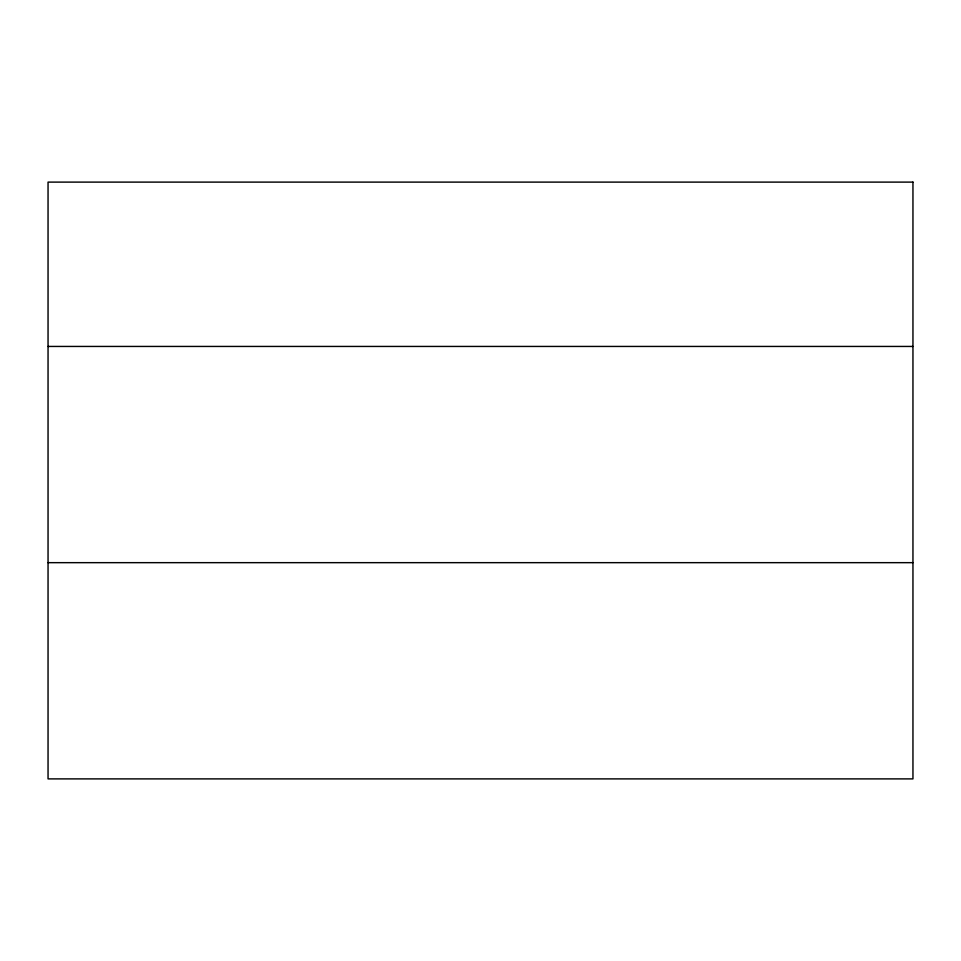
<?xml version="1.0" encoding="UTF-8"?>
<svg xmlns="http://www.w3.org/2000/svg" width="961" height="961" viewBox="0 0 961 961"><rect width="100%" height="100%" fill="white"/><g stroke="black" fill="none" stroke-linecap="round" stroke-linejoin="round"><path stroke-width="1.44" d="M48.05 346.44L912.95 346.44M48.05 562.665L912.95 562.665M912.95 182.109L48.05 182.109L48.05 778.89L912.95 778.89L912.95 182.109"/></g></svg>
